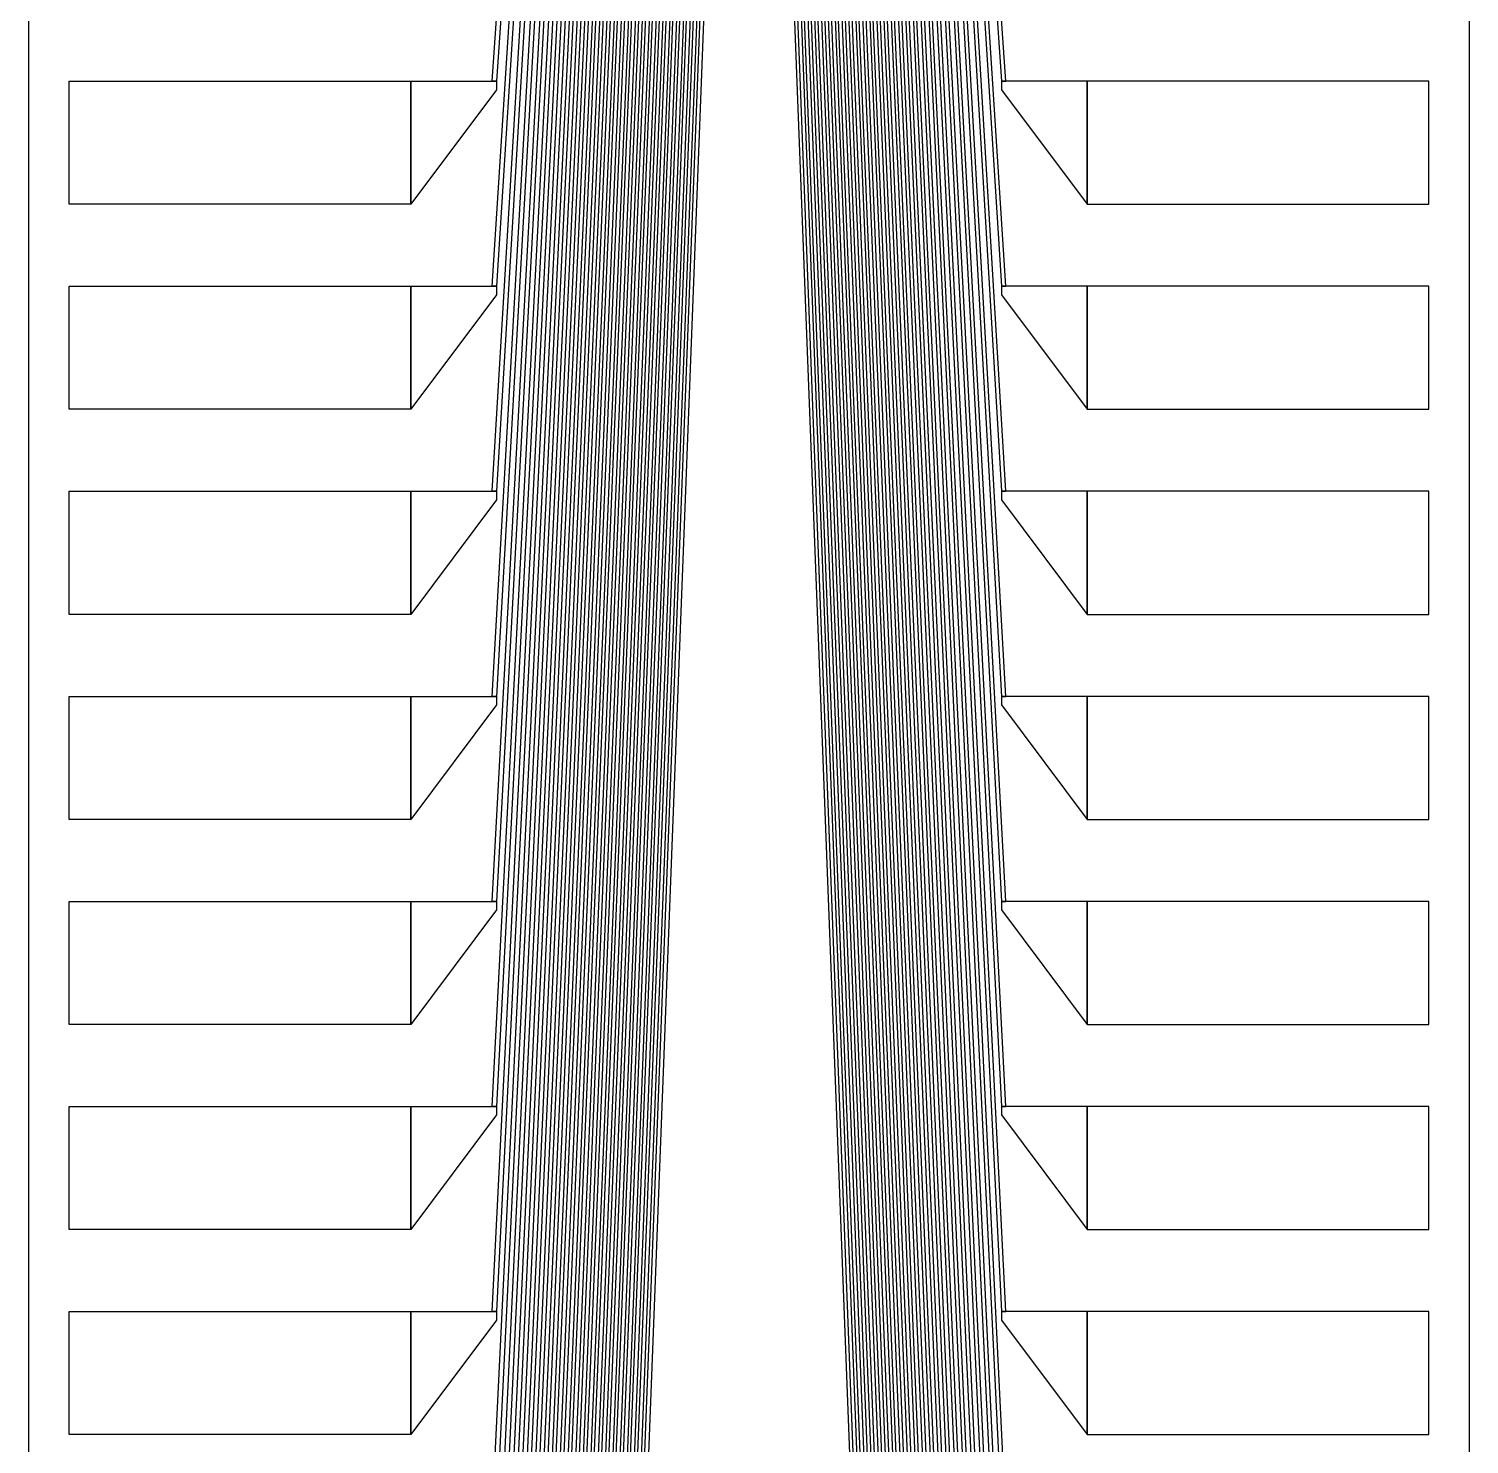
# Model space of a CAD drawing. Header units: inches. Extents: x 115980 to 170179, y 57000 to 74333.
# Drawn here: x 120480 to 121194, y 59067 to 59769 of the extents above; entities that cross this region are included whole.
import ezdxf

# ---------------------------------------------------------------- set-up
doc = ezdxf.new("R2010")
doc.units = ezdxf.units.IN
doc.header["$MEASUREMENT"] = 0
for name, color, linetype in [('metal', 221, 'Continuous'), ('nitride window', 40, 'Continuous'), ('profile', 140, 'Continuous')]:
    doc.layers.add(name, color=color, linetype=linetype)

msp = doc.modelspace()

# ---------------------------------------------------------------- linework, layer by layer
at = {"layer": 'metal'}
for points in [[(120802.42, 60340.36), (120804.02, 60340.36), (120711.68, 58117), (120709.56, 58117)], [(120711.68, 58218.61), (120709.56, 58218.61), (120799.22, 60340.36), (120800.82, 60340.36)], [(120796.02, 60340.36), (120797.62, 60340.36), (120711.68, 58320.21), (120709.56, 58320.21)], [(120711.68, 58421.81), (120709.56, 58421.81), (120792.82, 60340.36), (120794.42, 60340.36)], [(120711.68, 58523.42), (120709.56, 58523.42), (120789.62, 60340.36), (120791.22, 60340.36)], [(120786.42, 60340.36), (120788.02, 60340.36), (120711.68, 58625.02), (120709.56, 58625.02)], [(120805.62, 60340.36), (120807.22, 60340.36), (120711.68, 58015.4), (120709.56, 58015.4)], [(120808.82, 60340.36), (120810.42, 60340.36), (120711.68, 57913.79), (120709.56, 57913.79)], [(120834.42, 60340.36), (120836.02, 60340.36), (120711.68, 57100.96), (120709.56, 57100.96)], [(120831.22, 60340.36), (120832.82, 60340.36), (120711.68, 57202.57), (120709.56, 57202.57)], [(120812.02, 60340.36), (120813.62, 60340.36), (120711.68, 57812.19), (120709.56, 57812.19)], [(120711.68, 57710.59), (120709.56, 57710.59), (120815.22, 60340.36), (120816.82, 60340.36)], [(120711.68, 57608.98), (120709.56, 57608.98), (120818.42, 60340.36), (120820.02, 60340.36)], [(120821.62, 60340.36), (120823.22, 60340.36), (120711.68, 57507.38), (120709.56, 57507.38)], [(120711.68, 57405.77), (120709.56, 57405.77), (120824.82, 60340.36), (120826.42, 60340.36)], [(120828.02, 60340.36), (120829.62, 60340.36), (120711.68, 57304.17), (120709.56, 57304.17)], [(120776.82, 60340.36), (120778.42, 60340.36), (120711.68, 58929.83), (120709.56, 58929.83)], [(120711.68, 59031.44), (120709.56, 59031.44), (120773.62, 60340.36), (120775.22, 60340.36)], [(120770.42, 60340.36), (120772.02, 60340.36), (120711.68, 59133.04), (120709.56, 59133.04)], [(120711.68, 59234.65), (120709.56, 59234.65), (120767.22, 60340.36), (120768.82, 60340.36)], [(120711.68, 59336.25), (120709.56, 59336.25), (120764.02, 60340.36), (120765.62, 60340.36)], [(120760.82, 60340.36), (120762.42, 60340.36), (120711.68, 59437.85), (120709.56, 59437.85)], [(120780.02, 60340.36), (120781.62, 60340.36), (120711.68, 58828.23), (120709.56, 58828.23)], [(120783.22, 60340.36), (120784.82, 60340.36), (120711.68, 58726.63), (120709.56, 58726.63)], [(120757.62, 60340.36), (120759.22, 60340.36), (120711.68, 59539.46), (120709.56, 59539.46)], [(120754.42, 60340.36), (120756.02, 60340.36), (120711.68, 59641.06), (120709.56, 59641.06)], [(120751.22, 60340.36), (120752.82, 60340.36), (120711.68, 59742.67), (120709.56, 59742.67)], [(120839.22, 60340.36), (120837.62, 60340.36), (120961.96, 57100.96), (120964.08, 57100.96)], [(120842.42, 60340.36), (120840.82, 60340.36), (120961.96, 57202.57), (120964.08, 57202.57)], [(120845.62, 60340.36), (120844.02, 60340.36), (120961.96, 57304.17), (120964.08, 57304.17)], [(120961.96, 57405.77), (120964.08, 57405.77), (120848.82, 60340.36), (120847.22, 60340.36)], [(120852.02, 60340.36), (120850.42, 60340.36), (120961.96, 57507.38), (120964.08, 57507.38)], [(120961.96, 57608.98), (120964.08, 57608.98), (120855.22, 60340.36), (120853.62, 60340.36)], [(120961.96, 57710.59), (120964.08, 57710.59), (120858.42, 60340.36), (120856.82, 60340.36)], [(120861.62, 60340.36), (120860.02, 60340.36), (120961.96, 57812.19), (120964.08, 57812.19)], [(120864.82, 60340.36), (120863.22, 60340.36), (120961.96, 57913.79), (120964.08, 57913.79)], [(120868.02, 60340.36), (120866.42, 60340.36), (120961.96, 58015.4), (120964.08, 58015.4)], [(120871.22, 60340.36), (120869.62, 60340.36), (120961.96, 58117), (120964.08, 58117)], [(120961.96, 58218.61), (120964.08, 58218.61), (120874.42, 60340.36), (120872.82, 60340.36)], [(120877.62, 60340.36), (120876.02, 60340.36), (120961.96, 58320.21), (120964.08, 58320.21)], [(120961.96, 58421.81), (120964.08, 58421.81), (120880.82, 60340.36), (120879.22, 60340.36)], [(120961.96, 58523.42), (120964.08, 58523.42), (120884.02, 60340.36), (120882.42, 60340.36)], [(120887.22, 60340.36), (120885.62, 60340.36), (120961.96, 58625.02), (120964.08, 58625.02)], [(120890.42, 60340.36), (120888.82, 60340.36), (120961.96, 58726.63), (120964.08, 58726.63)], [(120893.62, 60340.36), (120892.02, 60340.36), (120961.96, 58828.23), (120964.08, 58828.23)], [(120896.82, 60340.36), (120895.22, 60340.36), (120961.96, 58929.83), (120964.08, 58929.83)], [(120961.96, 59031.44), (120964.08, 59031.44), (120900.02, 60340.36), (120898.42, 60340.36)], [(120903.22, 60340.36), (120901.62, 60340.36), (120961.96, 59133.04), (120964.08, 59133.04)], [(120961.96, 59234.65), (120964.08, 59234.65), (120906.42, 60340.36), (120904.82, 60340.36)], [(120961.96, 59336.25), (120964.08, 59336.25), (120909.62, 60340.36), (120908.02, 60340.36)], [(120912.82, 60340.36), (120911.22, 60340.36), (120961.96, 59437.85), (120964.08, 59437.85)], [(120916.02, 60340.36), (120914.42, 60340.36), (120961.96, 59539.46), (120964.08, 59539.46)], [(120919.22, 60340.36), (120917.62, 60340.36), (120961.96, 59641.06), (120964.08, 59641.06)], [(120922.42, 60340.36), (120920.82, 60340.36), (120961.96, 59742.67), (120964.08, 59742.67)], [(120500, 59742.67), (120669.34, 59742.67), (120669.34, 59681.7), (120500, 59681.7)], [(120669.34, 59681.7), (120669.34, 59742.67), (120711.68, 59742.67), (120711.68, 59738.43), (120669.34, 59681.7)], [(121004.29, 59681.7), (121004.29, 59742.67), (120961.96, 59742.67), (120961.96, 59738.43), (121004.29, 59681.7)], [(121173.63, 59742.67), (121004.29, 59742.67), (121004.29, 59681.7), (121173.63, 59681.7)], [(120500, 59641.06), (120669.34, 59641.06), (120669.34, 59580.1), (120500, 59580.1)], [(120669.34, 59580.1), (120669.34, 59641.06), (120711.68, 59641.06), (120711.68, 59636.83), (120669.34, 59580.1)], [(121004.29, 59580.1), (121004.29, 59641.06), (120961.96, 59641.06), (120961.96, 59636.83), (121004.29, 59580.1)], [(121173.63, 59641.06), (121004.29, 59641.06), (121004.29, 59580.1), (121173.63, 59580.1)], [(120500, 59539.46), (120669.34, 59539.46), (120669.34, 59478.5), (120500, 59478.5)], [(120669.34, 59478.5), (120669.34, 59539.46), (120711.68, 59539.46), (120711.68, 59535.22), (120669.34, 59478.5)], [(121004.29, 59478.5), (121004.29, 59539.46), (120961.96, 59539.46), (120961.96, 59535.22), (121004.29, 59478.5)], [(121173.63, 59539.46), (121004.29, 59539.46), (121004.29, 59478.5), (121173.63, 59478.5)], [(120500, 59437.85), (120669.34, 59437.85), (120669.34, 59376.89), (120500, 59376.89)], [(120669.34, 59376.89), (120669.34, 59437.85), (120711.68, 59437.85), (120711.68, 59433.62), (120669.34, 59376.89)], [(121004.29, 59376.89), (121004.29, 59437.85), (120961.96, 59437.85), (120961.96, 59433.62), (121004.29, 59376.89)], [(121173.63, 59437.85), (121004.29, 59437.85), (121004.29, 59376.89), (121173.63, 59376.89)], [(120500, 59336.25), (120669.34, 59336.25), (120669.34, 59275.29), (120500, 59275.29)], [(120669.34, 59275.29), (120669.34, 59336.25), (120711.68, 59336.25), (120711.68, 59332.02), (120669.34, 59275.29)], [(121004.29, 59275.29), (121004.29, 59336.25), (120961.96, 59336.25), (120961.96, 59332.02), (121004.29, 59275.29)], [(121173.63, 59336.25), (121004.29, 59336.25), (121004.29, 59275.29), (121173.63, 59275.29)], [(120500, 59234.65), (120669.34, 59234.65), (120669.34, 59173.68), (120500, 59173.68)], [(120669.34, 59173.68), (120669.34, 59234.65), (120711.68, 59234.65), (120711.68, 59230.41), (120669.34, 59173.68)], [(121004.29, 59173.68), (121004.29, 59234.65), (120961.96, 59234.65), (120961.96, 59230.41), (121004.29, 59173.68)], [(121173.63, 59234.65), (121004.29, 59234.65), (121004.29, 59173.68), (121173.63, 59173.68)], [(120500, 59133.04), (120669.34, 59133.04), (120669.34, 59072.08), (120500, 59072.08)], [(120669.34, 59072.08), (120669.34, 59133.04), (120711.68, 59133.04), (120711.68, 59128.81), (120669.34, 59072.08)], [(121004.29, 59072.08), (121004.29, 59133.04), (120961.96, 59133.04), (120961.96, 59128.81), (121004.29, 59072.08)], [(121173.63, 59133.04), (121004.29, 59133.04), (121004.29, 59072.08), (121173.63, 59072.08)]]:
    msp.add_lwpolyline(points, close=True, dxfattribs=at)
at = {"layer": 'nitride window'}
for points in [[(120500, 59742.67), (120669.34, 59742.67), (120669.34, 59681.7), (120500, 59681.7)], [(121173.63, 59742.67), (121004.29, 59742.67), (121004.29, 59681.7), (121173.63, 59681.7)], [(120500, 59641.06), (120669.34, 59641.06), (120669.34, 59580.1), (120500, 59580.1)], [(121173.63, 59641.06), (121004.29, 59641.06), (121004.29, 59580.1), (121173.63, 59580.1)], [(120500, 59539.46), (120669.34, 59539.46), (120669.34, 59478.5), (120500, 59478.5)], [(121173.63, 59539.46), (121004.29, 59539.46), (121004.29, 59478.5), (121173.63, 59478.5)], [(120500, 59437.85), (120669.34, 59437.85), (120669.34, 59376.89), (120500, 59376.89)], [(121173.63, 59437.85), (121004.29, 59437.85), (121004.29, 59376.89), (121173.63, 59376.89)], [(120500, 59336.25), (120669.34, 59336.25), (120669.34, 59275.29), (120500, 59275.29)], [(121173.63, 59336.25), (121004.29, 59336.25), (121004.29, 59275.29), (121173.63, 59275.29)], [(120500, 59234.65), (120669.34, 59234.65), (120669.34, 59173.68), (120500, 59173.68)], [(121173.63, 59234.65), (121004.29, 59234.65), (121004.29, 59173.68), (121173.63, 59173.68)], [(120500, 59133.04), (120669.34, 59133.04), (120669.34, 59072.08), (120500, 59072.08)], [(121173.63, 59133.04), (121004.29, 59133.04), (121004.29, 59072.08), (121173.63, 59072.08)]]:
    msp.add_lwpolyline(points, close=True, dxfattribs=at)
at = {"layer": 'profile'}
msp.add_lwpolyline([(120480, 60490.69), (120500, 60510.69), (121173.63, 60510.69), (121193.63, 60490.69), (121193.63, 57040), (121173.63, 57020), (120500, 57020), (120480, 57040)], close=True, dxfattribs=at)

doc.saveas('drawing.dxf')
